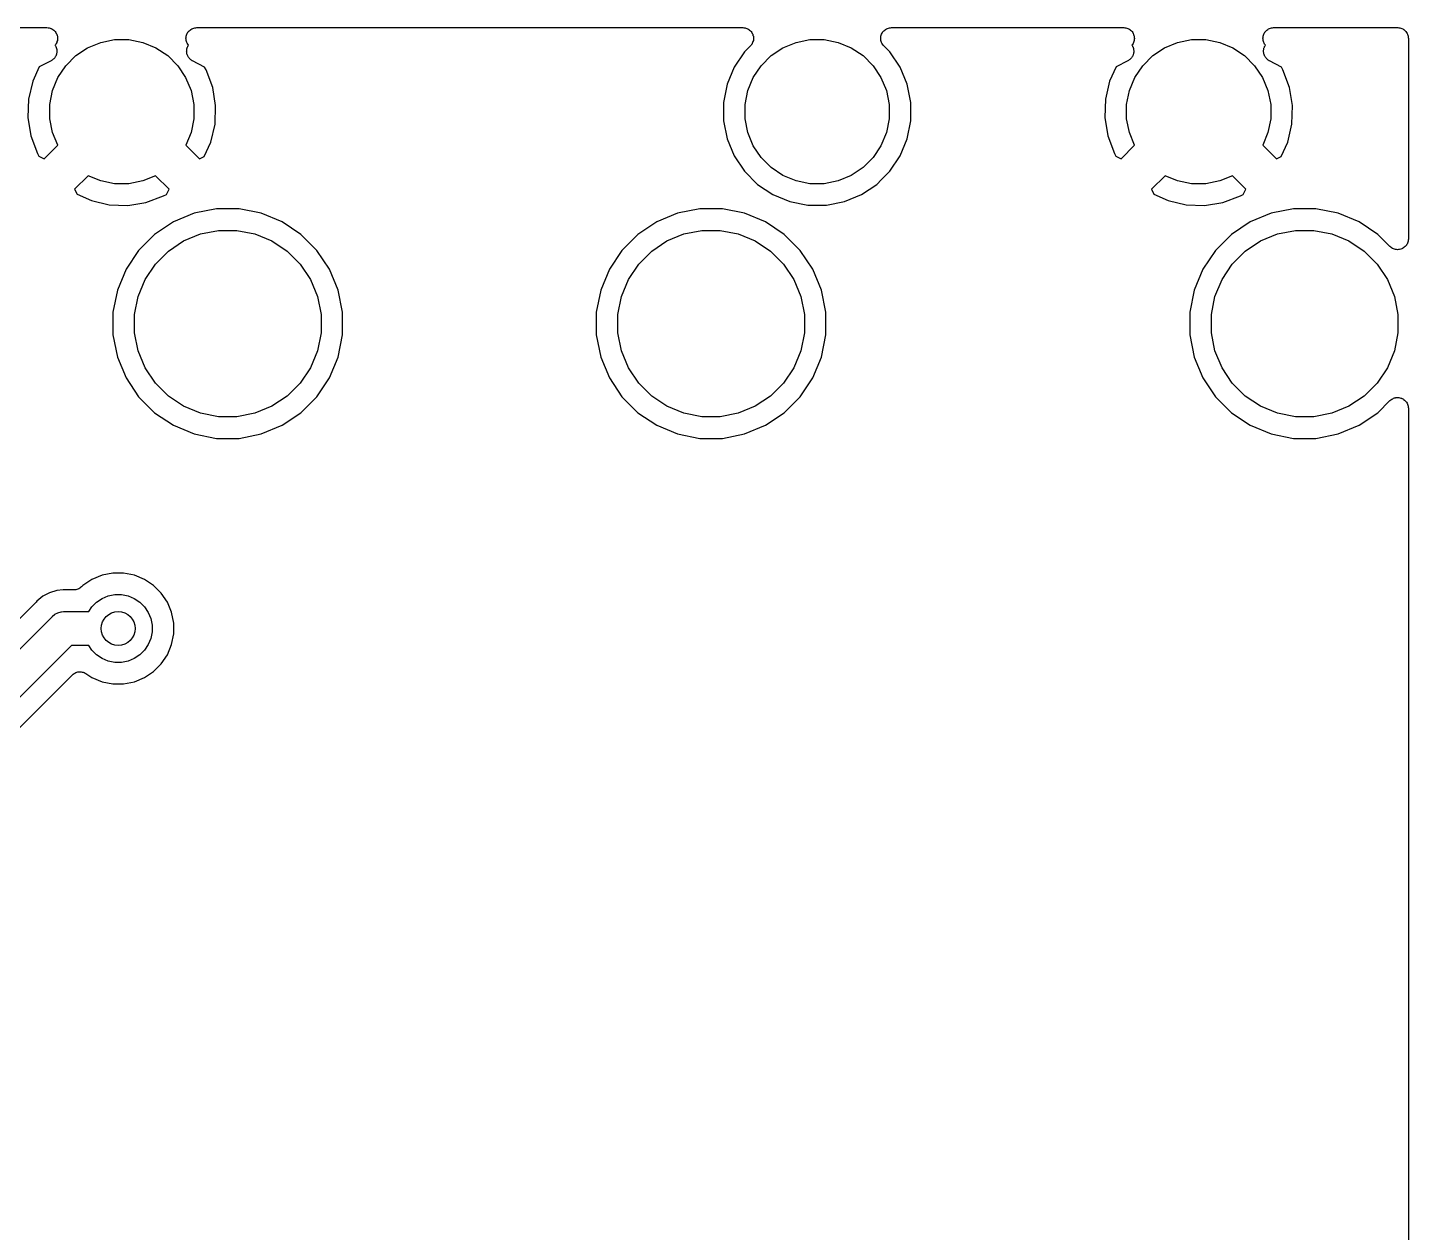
# Model space of a CAD drawing. Extents: x 76.5 to 144, y -85.9 to -59.9.
# Drawn here: x 127.7 to 143.98, y -78.31 to -64.1 of the extents above; entities that cross this region are included whole.
import ezdxf

# ---------------------------------------------------------------- set-up
doc = ezdxf.new("R2010")
doc.units = 0
doc.layers.add('BLACK', color=7, linetype='CONTINUOUS')

msp = doc.modelspace()

# ---------------------------------------------------------------- linework, layer by layer
at = {"layer": 'BLACK', "linetype": 'CONTINUOUS'}
for p, q in [((125.187, -64.103), (127.926, -64.103)), ((127.926, -64.103), (127.927, -64.103)), ((127.927, -64.103), (127.927, -64.103)), ((127.927, -64.103), (127.927, -64.103)), ((127.927, -64.103), (127.927, -64.103)), ((127.927, -64.103), (127.94, -64.1044)), ((127.94, -64.1044), (127.952, -64.1057)), ((127.952, -64.1057), (127.952, -64.1058)), ((127.952, -64.1058), (127.952, -64.1058)), ((127.952, -64.1058), (127.964, -64.1095)), ((127.964, -64.1095), (127.975, -64.1131)), ((127.975, -64.1131), (127.975, -64.1132)), ((127.975, -64.1132), (127.976, -64.1133)), ((127.976, -64.1133), (127.986, -64.1192)), ((127.986, -64.1192), (127.997, -64.125)), ((127.997, -64.125), (127.997, -64.1251)), ((127.997, -64.1251), (127.997, -64.1252)), ((127.997, -64.1252), (128.007, -64.1332)), ((128.007, -64.1332), (128.016, -64.1408)), ((128.016, -64.1408), (128.016, -64.141)), ((128.016, -64.141), (128.016, -64.1411)), ((128.016, -64.1411), (128.024, -64.1507)), ((128.024, -64.1507), (128.032, -64.1601)), ((129.589, -64.1586), (129.597, -64.1492)), ((129.597, -64.1492), (129.605, -64.1399)), ((129.605, -64.1396), (129.615, -64.1319)), ((129.605, -64.1397), (129.605, -64.1396)), ((129.605, -64.1399), (129.605, -64.1397)), ((129.615, -64.1319), (129.624, -64.1242)), ((129.624, -64.1241), (129.625, -64.124)), ((129.624, -64.1242), (129.624, -64.1241)), ((129.625, -64.124), (129.635, -64.1183)), ((129.635, -64.1183), (129.646, -64.1126)), ((129.646, -64.1124), (129.658, -64.109)), ((129.646, -64.1125), (129.646, -64.1124)), ((129.646, -64.1126), (129.646, -64.1125)), ((129.658, -64.109), (129.67, -64.1054)), ((129.67, -64.1053), (129.682, -64.1042)), ((129.67, -64.1054), (129.67, -64.1053)), ((129.67, -64.1054), (129.67, -64.1054)), ((129.682, -64.1042), (129.694, -64.103)), ((129.694, -64.103), (136.133, -64.103)), ((136.133, -64.103), (136.134, -64.103)), ((136.134, -64.103), (136.134, -64.103)), ((136.134, -64.103), (136.134, -64.103)), ((136.134, -64.103), (136.135, -64.103)), ((136.135, -64.103), (136.147, -64.1044)), ((136.147, -64.1044), (136.159, -64.1057)), ((136.159, -64.1057), (136.159, -64.1058)), ((136.159, -64.1058), (136.16, -64.1058)), ((136.16, -64.1058), (136.171, -64.1095)), ((136.171, -64.1095), (136.183, -64.1131)), ((136.183, -64.1131), (136.183, -64.1132)), ((136.183, -64.1132), (136.183, -64.1133)), ((136.183, -64.1133), (136.194, -64.1192)), ((136.194, -64.1192), (136.204, -64.125)), ((136.204, -64.125), (136.205, -64.1251)), ((136.205, -64.1251), (136.205, -64.1252)), ((136.205, -64.1252), (136.214, -64.133)), ((136.214, -64.133), (136.224, -64.1408)), ((136.224, -64.1408), (136.224, -64.141)), ((136.224, -64.141), (136.224, -64.1411)), ((136.224, -64.1411), (136.231, -64.1505)), ((136.231, -64.1505), (136.239, -64.1601)), ((137.782, -64.1586), (137.79, -64.1492)), ((137.79, -64.1492), (137.797, -64.1399)), ((137.797, -64.1399), (137.798, -64.1397)), ((137.798, -64.1396), (137.807, -64.1319)), ((137.798, -64.1397), (137.798, -64.1396)), ((137.807, -64.1319), (137.817, -64.1242)), ((137.817, -64.124), (137.828, -64.1183)), ((137.817, -64.1241), (137.817, -64.124)), ((137.817, -64.1242), (137.817, -64.1241)), ((137.828, -64.1183), (137.839, -64.1126)), ((137.839, -64.1124), (137.851, -64.109)), ((137.839, -64.1125), (137.839, -64.1124)), ((137.839, -64.1126), (137.839, -64.1125)), ((137.851, -64.109), (137.862, -64.1054)), ((137.862, -64.1054), (137.863, -64.1053)), ((137.862, -64.1054), (137.862, -64.1054)), ((137.863, -64.1053), (137.875, -64.1042)), ((137.875, -64.1042), (137.887, -64.103)), ((137.887, -64.103), (140.626, -64.103)), ((140.626, -64.103), (140.627, -64.103)), ((140.627, -64.103), (140.627, -64.103)), ((140.627, -64.103), (140.627, -64.103)), ((140.627, -64.103), (140.627, -64.103)), ((140.627, -64.103), (140.64, -64.1044)), ((140.64, -64.1044), (140.652, -64.1057)), ((140.652, -64.1057), (140.652, -64.1058)), ((140.652, -64.1058), (140.652, -64.1058)), ((140.652, -64.1058), (140.664, -64.1095)), ((140.664, -64.1095), (140.675, -64.1131)), ((140.675, -64.1131), (140.675, -64.1132)), ((140.675, -64.1132), (140.676, -64.1133)), ((140.676, -64.1133), (140.686, -64.1192)), ((140.686, -64.1192), (140.697, -64.125)), ((140.697, -64.125), (140.697, -64.1251)), ((140.697, -64.1251), (140.697, -64.1252)), ((140.697, -64.1252), (140.707, -64.1332)), ((140.707, -64.1332), (140.716, -64.1408)), ((140.716, -64.1408), (140.716, -64.141)), ((140.716, -64.141), (140.716, -64.1411)), ((140.716, -64.1411), (140.724, -64.1507)), ((140.724, -64.1507), (140.732, -64.1601)), ((142.289, -64.1586), (142.297, -64.1492)), ((142.297, -64.1492), (142.305, -64.1399)), ((142.305, -64.1396), (142.315, -64.1319)), ((142.305, -64.1397), (142.305, -64.1396)), ((142.305, -64.1399), (142.305, -64.1397)), ((142.315, -64.1319), (142.324, -64.1242)), ((142.324, -64.1241), (142.325, -64.124)), ((142.324, -64.1242), (142.324, -64.1241)), ((142.325, -64.124), (142.335, -64.1183)), ((142.335, -64.1183), (142.346, -64.1126)), ((142.346, -64.1124), (142.358, -64.109)), ((142.346, -64.1125), (142.346, -64.1124)), ((142.346, -64.1126), (142.346, -64.1125)), ((142.358, -64.109), (142.37, -64.1054)), ((142.37, -64.1053), (142.382, -64.1042)), ((142.37, -64.1054), (142.37, -64.1053)), ((142.37, -64.1054), (142.37, -64.1054)), ((142.382, -64.1042), (142.394, -64.103)), ((142.394, -64.103), (143.856, -64.103)), ((143.856, -64.103), (143.857, -64.103)), ((143.857, -64.103), (143.857, -64.103)), ((143.857, -64.103), (143.857, -64.103)), ((143.857, -64.103), (143.858, -64.103)), ((143.858, -64.103), (143.87, -64.1043)), ((143.87, -64.1043), (143.882, -64.1056)), ((143.882, -64.1056), (143.882, -64.1057)), ((143.882, -64.1057), (143.882, -64.1058)), ((143.882, -64.1058), (143.894, -64.1094)), ((143.894, -64.1094), (143.905, -64.1129)), ((143.905, -64.1129), (143.906, -64.1131)), ((143.906, -64.1131), (143.906, -64.1133)), ((143.906, -64.1133), (143.916, -64.119)), ((143.916, -64.119), (143.927, -64.1247)), ((143.927, -64.1247), (143.927, -64.125)), ((143.927, -64.125), (143.928, -64.1252)), ((143.928, -64.1252), (143.937, -64.1329)), ((143.937, -64.1329), (143.946, -64.1405)), ((143.946, -64.1405), (143.946, -64.1409)), ((143.946, -64.1409), (143.947, -64.1411)), ((143.947, -64.1411), (143.954, -64.1504)), ((143.954, -64.1504), (143.962, -64.1597)), ((128.031, -64.301), (128.023, -64.3104)), ((128.023, -64.3104), (128.023, -64.3105)), ((128.023, -64.3105), (128.024, -64.3123)), ((128.024, -64.3123), (128.028, -64.3183)), ((128.028, -64.3183), (128.031, -64.324)), ((128.037, -64.2901), (128.031, -64.3006)), ((128.031, -64.3006), (128.031, -64.3008)), ((128.031, -64.3008), (128.031, -64.301)), ((128.032, -64.1601), (128.032, -64.1603)), ((128.032, -64.1603), (128.032, -64.1605)), ((128.032, -64.1605), (128.037, -64.1712)), ((128.037, -64.1712), (128.043, -64.182)), ((128.043, -64.2792), (128.037, -64.2901)), ((128.043, -64.182), (128.043, -64.1822)), ((128.043, -64.1822), (128.043, -64.1824)), ((128.043, -64.1824), (128.047, -64.1941)), ((128.046, -64.2674), (128.043, -64.2788)), ((128.043, -64.2788), (128.043, -64.279)), ((128.043, -64.279), (128.043, -64.2792)), ((128.05, -64.2555), (128.046, -64.2674)), ((128.047, -64.1941), (128.05, -64.2058)), ((128.05, -64.2058), (128.05, -64.206)), ((128.05, -64.206), (128.05, -64.2062)), ((128.05, -64.2062), (128.051, -64.2183)), ((128.051, -64.2431), (128.05, -64.2551)), ((128.05, -64.2551), (128.05, -64.2553)), ((128.05, -64.2553), (128.05, -64.2555)), ((128.051, -64.2183), (128.053, -64.2304)), ((128.053, -64.2309), (128.051, -64.2431)), ((128.053, -64.2304), (128.053, -64.2307)), ((128.053, -64.2307), (128.053, -64.2309)), ((128.407, -64.3407), (128.562, -64.2767)), ((128.562, -64.2767), (128.726, -64.244)), ((128.726, -64.244), (128.894, -64.244)), ((128.894, -64.244), (129.058, -64.2767)), ((129.058, -64.2767), (129.213, -64.3407)), ((129.567, -64.2287), (129.569, -64.2166)), ((129.567, -64.2289), (129.567, -64.2287)), ((129.567, -64.2291), (129.567, -64.2289)), ((129.569, -64.2412), (129.567, -64.2291)), ((129.569, -64.2166), (129.57, -64.2045)), ((129.57, -64.2534), (129.569, -64.2412)), ((129.57, -64.204), (129.574, -64.1925)), ((129.57, -64.2043), (129.57, -64.204)), ((129.57, -64.2045), (129.57, -64.2043)), ((129.57, -64.2536), (129.57, -64.2534)), ((129.57, -64.2538), (129.57, -64.2536)), ((129.573, -64.2653), (129.57, -64.2538)), ((129.577, -64.2772), (129.573, -64.2653)), ((129.574, -64.1925), (129.577, -64.1808)), ((129.577, -64.1806), (129.578, -64.1804)), ((129.577, -64.1808), (129.577, -64.1806)), ((129.577, -64.2774), (129.577, -64.2772)), ((129.577, -64.2776), (129.577, -64.2774)), ((129.582, -64.2884), (129.577, -64.2776)), ((129.578, -64.1804), (129.583, -64.1697)), ((129.588, -64.2992), (129.582, -64.2884)), ((129.583, -64.1697), (129.589, -64.159)), ((129.588, -64.2993), (129.588, -64.2992)), ((129.588, -64.2995), (129.588, -64.2993)), ((129.596, -64.309), (129.588, -64.2995)), ((129.589, -64.1588), (129.589, -64.1586)), ((129.589, -64.159), (129.589, -64.1588)), ((129.59, -64.3224), (129.593, -64.3168)), ((129.593, -64.3168), (129.597, -64.3109)), ((129.597, -64.3104), (129.596, -64.309)), ((129.597, -64.3109), (129.597, -64.3104)), ((136.223, -64.3198), (136.152, -64.3902)), ((136.231, -64.3104), (136.223, -64.3198)), ((136.238, -64.301), (136.231, -64.3104)), ((136.239, -64.3006), (136.238, -64.3008)), ((136.238, -64.3008), (136.238, -64.301)), ((136.239, -64.1601), (136.239, -64.1603)), ((136.239, -64.1603), (136.239, -64.1605)), ((136.239, -64.1605), (136.245, -64.1712)), ((136.244, -64.2901), (136.239, -64.3006)), ((136.25, -64.2792), (136.244, -64.2901)), ((136.245, -64.1712), (136.251, -64.182)), ((136.254, -64.2673), (136.25, -64.2788)), ((136.25, -64.2788), (136.25, -64.279)), ((136.25, -64.279), (136.25, -64.2792)), ((136.251, -64.182), (136.251, -64.1822)), ((136.251, -64.1822), (136.251, -64.1824)), ((136.251, -64.1824), (136.254, -64.1941)), ((136.254, -64.1941), (136.258, -64.2058)), ((136.258, -64.2555), (136.254, -64.2673)), ((136.258, -64.2058), (136.258, -64.206)), ((136.258, -64.206), (136.258, -64.2062)), ((136.258, -64.2062), (136.259, -64.2183)), ((136.259, -64.243), (136.258, -64.2551)), ((136.258, -64.2551), (136.258, -64.2553)), ((136.258, -64.2553), (136.258, -64.2555)), ((136.259, -64.2183), (136.26, -64.2304)), ((136.26, -64.2309), (136.259, -64.243)), ((136.26, -64.2304), (136.26, -64.2307)), ((136.26, -64.2307), (136.26, -64.2309)), ((136.607, -64.3407), (136.762, -64.2767)), ((136.762, -64.2767), (136.926, -64.244)), ((136.926, -64.244), (137.094, -64.244)), ((137.094, -64.244), (137.258, -64.2767)), ((137.258, -64.2767), (137.413, -64.3407)), ((137.76, -64.2287), (137.761, -64.2166)), ((137.76, -64.2289), (137.76, -64.2287)), ((137.76, -64.2291), (137.76, -64.2289)), ((137.761, -64.2412), (137.76, -64.2291)), ((137.761, -64.2166), (137.762, -64.2045)), ((137.762, -64.2534), (137.761, -64.2412)), ((137.762, -64.2045), (137.763, -64.2043)), ((137.762, -64.2536), (137.762, -64.2534)), ((137.762, -64.2538), (137.762, -64.2536)), ((137.766, -64.2653), (137.762, -64.2538)), ((137.763, -64.204), (137.766, -64.1925)), ((137.763, -64.2043), (137.763, -64.204)), ((137.766, -64.1925), (137.77, -64.1808)), ((137.769, -64.2772), (137.766, -64.2653)), ((137.769, -64.2774), (137.769, -64.2772)), ((137.769, -64.2776), (137.769, -64.2774)), ((137.775, -64.2884), (137.769, -64.2776)), ((137.77, -64.1804), (137.776, -64.1697)), ((137.77, -64.1806), (137.77, -64.1804)), ((137.77, -64.1808), (137.77, -64.1806)), ((137.78, -64.2992), (137.775, -64.2884)), ((137.776, -64.1697), (137.782, -64.159)), ((137.781, -64.2993), (137.78, -64.2992)), ((137.781, -64.2995), (137.781, -64.2993)), ((137.788, -64.309), (137.781, -64.2995)), ((137.782, -64.1588), (137.782, -64.1586)), ((137.782, -64.159), (137.782, -64.1588)), ((137.796, -64.3185), (137.788, -64.309)), ((137.796, -64.3188), (137.796, -64.3185)), ((137.796, -64.3189), (137.796, -64.3188)), ((137.797, -64.3198), (137.796, -64.3189)), ((137.796, -64.3189), (137.796, -64.3189)), ((137.868, -64.3902), (137.797, -64.3198)), ((140.731, -64.301), (140.723, -64.3104)), ((140.723, -64.3104), (140.723, -64.3105)), ((140.723, -64.3105), (140.724, -64.3123)), ((140.724, -64.3123), (140.728, -64.3183)), ((140.728, -64.3183), (140.731, -64.324)), ((140.737, -64.2901), (140.731, -64.3006)), ((140.731, -64.3006), (140.731, -64.3008)), ((140.731, -64.3008), (140.731, -64.301)), ((140.732, -64.1601), (140.732, -64.1603)), ((140.732, -64.1603), (140.732, -64.1605)), ((140.732, -64.1605), (140.737, -64.1712)), ((140.737, -64.1712), (140.743, -64.182)), ((140.743, -64.2792), (140.737, -64.2901)), ((140.743, -64.182), (140.743, -64.1822)), ((140.743, -64.1822), (140.743, -64.1824)), ((140.743, -64.1824), (140.747, -64.1941)), ((140.746, -64.2674), (140.743, -64.2788)), ((140.743, -64.2788), (140.743, -64.279)), ((140.743, -64.279), (140.743, -64.2792)), ((140.75, -64.2555), (140.746, -64.2674)), ((140.747, -64.1941), (140.75, -64.2058)), ((140.75, -64.2058), (140.75, -64.206)), ((140.75, -64.206), (140.75, -64.2062)), ((140.75, -64.2062), (140.751, -64.2183)), ((140.751, -64.2431), (140.75, -64.2551)), ((140.75, -64.2551), (140.75, -64.2553)), ((140.75, -64.2553), (140.75, -64.2555)), ((140.751, -64.2183), (140.753, -64.2304)), ((140.753, -64.2309), (140.751, -64.2431)), ((140.753, -64.2304), (140.753, -64.2307)), ((140.753, -64.2307), (140.753, -64.2309)), ((141.107, -64.3407), (141.262, -64.2767)), ((141.262, -64.2767), (141.426, -64.244)), ((141.426, -64.244), (141.594, -64.244)), ((141.594, -64.244), (141.758, -64.2767)), ((141.758, -64.2767), (141.913, -64.3407)), ((142.267, -64.2287), (142.269, -64.2166)), ((142.267, -64.2289), (142.267, -64.2287)), ((142.267, -64.2291), (142.267, -64.2289)), ((142.269, -64.2412), (142.267, -64.2291)), ((142.269, -64.2166), (142.27, -64.2045)), ((142.27, -64.2534), (142.269, -64.2412)), ((142.27, -64.204), (142.274, -64.1925)), ((142.27, -64.2043), (142.27, -64.204)), ((142.27, -64.2045), (142.27, -64.2043)), ((142.27, -64.2536), (142.27, -64.2534)), ((142.27, -64.2538), (142.27, -64.2536)), ((142.273, -64.2653), (142.27, -64.2538)), ((142.277, -64.2772), (142.273, -64.2653)), ((142.274, -64.1925), (142.277, -64.1808)), ((142.277, -64.1806), (142.278, -64.1804)), ((142.277, -64.1808), (142.277, -64.1806)), ((142.277, -64.2774), (142.277, -64.2772)), ((142.277, -64.2776), (142.277, -64.2774)), ((142.282, -64.2884), (142.277, -64.2776)), ((142.278, -64.1804), (142.283, -64.1697)), ((142.288, -64.2992), (142.282, -64.2884)), ((142.283, -64.1697), (142.289, -64.159)), ((142.288, -64.2993), (142.288, -64.2992)), ((142.288, -64.2995), (142.288, -64.2993)), ((142.296, -64.309), (142.288, -64.2995)), ((142.289, -64.1588), (142.289, -64.1586)), ((142.289, -64.159), (142.289, -64.1588)), ((142.29, -64.3224), (142.293, -64.3168)), ((142.293, -64.3168), (142.297, -64.3109)), ((142.297, -64.3104), (142.296, -64.309)), ((142.297, -64.3109), (142.297, -64.3104)), ((143.962, -64.1597), (143.962, -64.1601)), ((143.962, -64.1601), (143.962, -64.1605)), ((143.962, -64.1605), (143.968, -64.1711)), ((143.968, -64.1711), (143.973, -64.1816)), ((143.973, -64.1816), (143.974, -64.182)), ((143.974, -64.182), (143.974, -64.1824)), ((143.974, -64.1824), (143.977, -64.1939)), ((143.977, -64.1939), (143.981, -64.2053)), ((143.981, -64.2053), (143.981, -64.2058)), ((143.981, -64.2058), (143.981, -64.2062)), ((143.981, -64.2062), (143.982, -64.2181)), ((143.982, -64.2181), (143.983, -64.23)), ((143.983, -64.23), (143.983, -66.5955)), ((127.997, -64.4808), (127.992, -64.4839)), ((128.002, -64.4762), (127.997, -64.4808)), ((128.007, -64.4719), (128.002, -64.4762)), ((128.011, -64.4675), (128.007, -64.4719)), ((128.015, -64.4636), (128.011, -64.4675)), ((128.019, -64.4581), (128.015, -64.4636)), ((128.023, -64.4529), (128.019, -64.4581)), ((128.026, -64.4479), (128.023, -64.4529)), ((128.029, -64.4432), (128.026, -64.4479)), ((128.032, -64.437), (128.029, -64.4432)), ((128.031, -64.324), (128.033, -64.3293)), ((128.035, -64.4311), (128.032, -64.437)), ((128.033, -64.3293), (128.036, -64.3343)), ((128.037, -64.4257), (128.035, -64.4311)), ((128.036, -64.3343), (128.038, -64.3408)), ((128.039, -64.4205), (128.037, -64.4257)), ((128.038, -64.3408), (128.04, -64.3471)), ((128.04, -64.4139), (128.039, -64.4205)), ((128.04, -64.3471), (128.041, -64.3527)), ((128.042, -64.4075), (128.04, -64.4139)), ((128.041, -64.3527), (128.043, -64.3581)), ((128.043, -64.4018), (128.042, -64.4075)), ((128.043, -64.3581), (128.043, -64.3648)), ((128.043, -64.3648), (128.044, -64.3715)), ((128.044, -64.3962), (128.043, -64.4018)), ((128.044, -64.3715), (128.044, -64.3772)), ((128.044, -64.3772), (128.045, -64.3828)), ((128.045, -64.3828), (128.044, -64.3895)), ((128.044, -64.3895), (128.044, -64.3962)), ((128.15, -64.5522), (128.268, -64.4338)), ((128.268, -64.4338), (128.407, -64.3407)), ((129.213, -64.3407), (129.352, -64.4338)), ((129.352, -64.4338), (129.47, -64.5522)), ((129.575, -64.3811), (129.576, -64.3754)), ((129.576, -64.3878), (129.575, -64.3811)), ((129.576, -64.3697), (129.577, -64.3631)), ((129.576, -64.3754), (129.576, -64.3697)), ((129.576, -64.3945), (129.576, -64.3878)), ((129.577, -64.4001), (129.576, -64.3945)), ((129.577, -64.3631), (129.578, -64.3564)), ((129.577, -64.4057), (129.577, -64.4001)), ((129.579, -64.4122), (129.577, -64.4057)), ((129.578, -64.3564), (129.579, -64.3509)), ((129.579, -64.3509), (129.58, -64.3454)), ((129.581, -64.4188), (129.579, -64.4122)), ((129.58, -64.3454), (129.583, -64.3391)), ((129.583, -64.424), (129.581, -64.4188)), ((129.583, -64.3391), (129.585, -64.3327)), ((129.585, -64.4295), (129.583, -64.424)), ((129.585, -64.3327), (129.588, -64.3277)), ((129.588, -64.4354), (129.585, -64.4295)), ((129.588, -64.3277), (129.59, -64.3224)), ((129.59, -64.4416), (129.588, -64.4354)), ((129.593, -64.4464), (129.59, -64.4416)), ((129.596, -64.4514), (129.593, -64.4464)), ((129.6, -64.4566), (129.596, -64.4514)), ((129.604, -64.4622), (129.6, -64.4566)), ((129.608, -64.4662), (129.604, -64.4622)), ((129.612, -64.4707), (129.608, -64.4662)), ((129.617, -64.475), (129.612, -64.4707)), ((129.622, -64.4797), (129.617, -64.475)), ((129.626, -64.4829), (129.622, -64.4797)), ((136.152, -64.3902), (136.032, -64.5711)), ((136.35, -64.5522), (136.468, -64.4338)), ((136.468, -64.4338), (136.607, -64.3407)), ((137.413, -64.3407), (137.552, -64.4338)), ((137.552, -64.4338), (137.67, -64.5522)), ((137.988, -64.5711), (137.868, -64.3902)), ((140.697, -64.4808), (140.692, -64.4839)), ((140.702, -64.4762), (140.697, -64.4808)), ((140.707, -64.4719), (140.702, -64.4762)), ((140.711, -64.4675), (140.707, -64.4719)), ((140.715, -64.4636), (140.711, -64.4675)), ((140.719, -64.4581), (140.715, -64.4636)), ((140.723, -64.4529), (140.719, -64.4581)), ((140.726, -64.4479), (140.723, -64.4529)), ((140.729, -64.4432), (140.726, -64.4479)), ((140.732, -64.437), (140.729, -64.4432)), ((140.731, -64.324), (140.733, -64.3293)), ((140.735, -64.4311), (140.732, -64.437)), ((140.733, -64.3293), (140.736, -64.3343)), ((140.737, -64.4257), (140.735, -64.4311)), ((140.736, -64.3343), (140.738, -64.3408)), ((140.739, -64.4205), (140.737, -64.4257)), ((140.738, -64.3408), (140.74, -64.3471)), ((140.74, -64.4139), (140.739, -64.4205)), ((140.74, -64.3471), (140.741, -64.3527)), ((140.742, -64.4075), (140.74, -64.4139)), ((140.741, -64.3527), (140.743, -64.3581)), ((140.743, -64.4018), (140.742, -64.4075)), ((140.743, -64.3581), (140.743, -64.3648)), ((140.743, -64.3648), (140.744, -64.3715)), ((140.744, -64.3962), (140.743, -64.4018)), ((140.744, -64.3715), (140.744, -64.3772)), ((140.744, -64.3772), (140.745, -64.3828)), ((140.745, -64.3828), (140.744, -64.3895)), ((140.744, -64.3895), (140.744, -64.3962)), ((140.85, -64.5522), (140.968, -64.4338)), ((140.968, -64.4338), (141.107, -64.3407)), ((141.913, -64.3407), (142.052, -64.4338)), ((142.052, -64.4338), (142.17, -64.5522)), ((142.275, -64.3811), (142.276, -64.3754)), ((142.276, -64.3878), (142.275, -64.3811)), ((142.276, -64.3697), (142.277, -64.3631)), ((142.276, -64.3754), (142.276, -64.3697)), ((142.276, -64.3945), (142.276, -64.3878)), ((142.277, -64.4001), (142.276, -64.3945)), ((142.277, -64.3631), (142.278, -64.3564)), ((142.277, -64.4057), (142.277, -64.4001)), ((142.279, -64.4122), (142.277, -64.4057)), ((142.278, -64.3564), (142.279, -64.3509)), ((142.279, -64.3509), (142.28, -64.3454)), ((142.281, -64.4188), (142.279, -64.4122)), ((142.28, -64.3454), (142.283, -64.3391)), ((142.283, -64.424), (142.281, -64.4188)), ((142.283, -64.3391), (142.285, -64.3327)), ((142.285, -64.4295), (142.283, -64.424)), ((142.285, -64.3327), (142.288, -64.3277)), ((142.288, -64.4354), (142.285, -64.4295)), ((142.288, -64.3277), (142.29, -64.3224)), ((142.29, -64.4416), (142.288, -64.4354)), ((142.293, -64.4464), (142.29, -64.4416)), ((142.296, -64.4514), (142.293, -64.4464)), ((142.3, -64.4566), (142.296, -64.4514)), ((142.304, -64.4622), (142.3, -64.4566)), ((142.308, -64.4662), (142.304, -64.4622)), ((142.312, -64.4707), (142.308, -64.4662)), ((142.317, -64.475), (142.312, -64.4707)), ((142.322, -64.4797), (142.317, -64.475)), ((142.326, -64.4829), (142.322, -64.4797)), ((127.837, -64.5662), (127.76, -64.7355)), ((127.976, -64.4943), (127.837, -64.5662)), ((127.982, -64.4907), (127.976, -64.4943)), ((127.988, -64.4875), (127.982, -64.4907)), ((127.992, -64.4839), (127.988, -64.4875)), ((128.057, -64.6914), (128.15, -64.5522)), ((129.47, -64.5522), (129.563, -64.6914)), ((129.631, -64.4865), (129.626, -64.4829)), ((129.637, -64.4898), (129.631, -64.4865)), ((129.642, -64.4935), (129.637, -64.4898)), ((129.644, -64.4943), (129.642, -64.4935)), ((129.787, -64.5682), (129.644, -64.4943)), ((129.804, -64.6014), (129.787, -64.5682)), ((129.882, -64.8089), (129.804, -64.6014)), ((136.032, -64.5711), (135.948, -64.772)), ((136.257, -64.6914), (136.35, -64.5522)), ((137.67, -64.5522), (137.763, -64.6914)), ((138.072, -64.772), (137.988, -64.5711)), ((140.537, -64.5662), (140.46, -64.7355)), ((140.676, -64.4943), (140.537, -64.5662)), ((140.682, -64.4907), (140.676, -64.4943)), ((140.688, -64.4875), (140.682, -64.4907)), ((140.692, -64.4839), (140.688, -64.4875)), ((140.757, -64.6914), (140.85, -64.5522)), ((142.17, -64.5522), (142.263, -64.6914)), ((142.331, -64.4865), (142.326, -64.4829)), ((142.337, -64.4898), (142.331, -64.4865)), ((142.342, -64.4935), (142.337, -64.4898)), ((142.344, -64.4943), (142.342, -64.4935)), ((142.487, -64.5682), (142.344, -64.4943)), ((142.504, -64.6014), (142.487, -64.5682)), ((142.582, -64.8089), (142.504, -64.6014)), ((127.76, -64.7355), (127.71, -64.9471)), ((127.993, -64.8461), (128.057, -64.6914)), ((129.563, -64.6914), (129.627, -64.8461)), ((135.948, -64.772), (135.906, -64.9853)), ((136.193, -64.8461), (136.257, -64.6914)), ((137.763, -64.6914), (137.827, -64.8461)), ((138.114, -64.9853), (138.072, -64.772)), ((140.46, -64.7355), (140.41, -64.9471)), ((140.693, -64.8461), (140.757, -64.6914)), ((142.263, -64.6914), (142.327, -64.8461)), ((127.71, -64.9471), (127.703, -65.1645)), ((127.96, -65.0103), (127.993, -64.8461)), ((129.627, -64.8461), (129.66, -65.0103)), ((129.917, -65.0235), (129.882, -64.8089)), ((136.16, -65.0103), (136.193, -64.8461)), ((137.827, -64.8461), (137.86, -65.0103)), ((140.41, -64.9471), (140.403, -65.1645)), ((140.66, -65.0103), (140.693, -64.8461)), ((142.327, -64.8461), (142.36, -65.0103)), ((142.617, -65.0235), (142.582, -64.8089)), ((127.96, -65.1777), (127.96, -65.0103)), ((129.66, -65.0103), (129.66, -65.1777)), ((129.91, -65.2409), (129.917, -65.0235)), ((135.906, -64.9853), (135.906, -65.2027)), ((136.16, -65.1777), (136.16, -65.0103)), ((137.86, -65.0103), (137.86, -65.1777)), ((138.114, -65.2027), (138.114, -64.9853)), ((140.66, -65.1777), (140.66, -65.0103)), ((142.36, -65.0103), (142.36, -65.1777)), ((142.61, -65.2409), (142.617, -65.0235)), ((127.703, -65.1645), (127.738, -65.3791)), ((127.993, -65.3419), (127.96, -65.1777)), ((129.66, -65.1777), (129.627, -65.3419)), ((129.86, -65.4525), (129.91, -65.2409)), ((135.906, -65.2027), (135.948, -65.416)), ((136.193, -65.3419), (136.16, -65.1777)), ((137.86, -65.1777), (137.827, -65.3419)), ((138.072, -65.416), (138.114, -65.2027)), ((140.403, -65.1645), (140.438, -65.3791)), ((140.693, -65.3419), (140.66, -65.1777)), ((142.36, -65.1777), (142.327, -65.3419)), ((142.56, -65.4525), (142.61, -65.2409)), ((127.738, -65.3791), (127.816, -65.5866)), ((128.054, -65.4906), (127.993, -65.3419)), ((129.627, -65.3419), (129.566, -65.4906)), ((129.783, -65.6218), (129.86, -65.4525)), ((135.948, -65.416), (136.032, -65.6169)), ((136.257, -65.4966), (136.193, -65.3419)), ((137.827, -65.3419), (137.763, -65.4966)), ((137.988, -65.6169), (138.072, -65.416)), ((140.438, -65.3791), (140.516, -65.5866)), ((140.754, -65.4906), (140.693, -65.3419)), ((142.327, -65.3419), (142.266, -65.4906)), ((142.483, -65.6218), (142.56, -65.4525)), ((127.816, -65.5866), (127.833, -65.6198)), ((127.833, -65.6198), (127.894, -65.651)), ((127.894, -65.651), (128.054, -65.4906)), ((129.566, -65.4906), (129.726, -65.651)), ((129.726, -65.651), (129.783, -65.6218)), ((136.032, -65.6169), (136.152, -65.7978)), ((136.35, -65.6358), (136.257, -65.4966)), ((137.763, -65.4966), (137.67, -65.6358)), ((137.868, -65.7978), (137.988, -65.6169)), ((140.516, -65.5866), (140.533, -65.6198)), ((140.533, -65.6198), (140.594, -65.651)), ((140.594, -65.651), (140.754, -65.4906)), ((142.266, -65.4906), (142.426, -65.651)), ((142.426, -65.651), (142.483, -65.6218)), ((136.468, -65.7542), (136.35, -65.6358)), ((136.607, -65.8473), (136.468, -65.7542)), ((137.552, -65.7542), (137.413, -65.8473)), ((137.67, -65.6358), (137.552, -65.7542)), ((128.413, -65.8498), (128.253, -66.0102)), ((128.562, -65.9113), (128.413, -65.8498)), ((128.726, -65.944), (128.562, -65.9113)), ((128.894, -65.944), (128.726, -65.944)), ((129.058, -65.9113), (128.894, -65.944)), ((129.207, -65.8498), (129.058, -65.9113)), ((129.367, -66.0102), (129.207, -65.8498)), ((136.152, -65.7978), (136.306, -65.9515)), ((136.762, -65.9113), (136.607, -65.8473)), ((136.926, -65.944), (136.762, -65.9113)), ((137.094, -65.944), (136.926, -65.944)), ((137.258, -65.9113), (137.094, -65.944)), ((137.413, -65.8473), (137.258, -65.9113)), ((137.714, -65.9515), (137.769, -65.8963)), ((137.769, -65.8963), (137.868, -65.7978)), ((137.769, -65.8963), (137.769, -65.8963)), ((141.113, -65.8498), (140.953, -66.0102)), ((141.262, -65.9113), (141.113, -65.8498)), ((141.426, -65.944), (141.262, -65.9113)), ((141.594, -65.944), (141.426, -65.944)), ((141.758, -65.9113), (141.594, -65.944)), ((141.907, -65.8498), (141.758, -65.9113)), ((142.067, -66.0102), (141.907, -65.8498)), ((128.253, -66.0102), (128.282, -66.0667)), ((128.282, -66.0667), (128.451, -66.1438)), ((129.095, -66.1661), (129.303, -66.0884)), ((129.303, -66.0884), (129.336, -66.0707)), ((129.336, -66.0707), (129.367, -66.0102)), ((136.306, -65.9515), (136.487, -66.0724)), ((136.487, -66.0724), (136.688, -66.1556)), ((137.332, -66.1556), (137.533, -66.0724)), ((137.533, -66.0724), (137.714, -65.9515)), ((140.953, -66.0102), (140.982, -66.0667)), ((140.982, -66.0667), (141.151, -66.1438)), ((141.795, -66.1661), (142.003, -66.0884)), ((142.003, -66.0884), (142.036, -66.0707)), ((142.036, -66.0707), (142.067, -66.0102)), ((128.451, -66.1438), (128.663, -66.1936)), ((128.663, -66.1936), (128.88, -66.2011)), ((128.88, -66.2011), (129.095, -66.1661)), ((129.927, -66.24), (129.665, -66.292)), ((130.193, -66.24), (129.927, -66.24)), ((130.455, -66.292), (130.193, -66.24)), ((135.627, -66.24), (135.365, -66.292)), ((135.893, -66.24), (135.627, -66.24)), ((136.155, -66.292), (135.893, -66.24)), ((136.688, -66.1556), (136.901, -66.198)), ((136.901, -66.198), (137.119, -66.198)), ((137.119, -66.198), (137.332, -66.1556)), ((141.151, -66.1438), (141.363, -66.1936)), ((141.363, -66.1936), (141.58, -66.2011)), ((141.58, -66.2011), (141.795, -66.1661)), ((142.627, -66.24), (142.365, -66.292)), ((142.893, -66.24), (142.627, -66.24)), ((143.155, -66.292), (142.893, -66.24)), ((129.419, -66.3941), (129.197, -66.5423)), ((129.665, -66.292), (129.419, -66.3941)), ((130.701, -66.3941), (130.455, -66.292)), ((130.923, -66.5423), (130.701, -66.3941)), ((135.119, -66.3941), (134.897, -66.5423)), ((135.365, -66.292), (135.119, -66.3941)), ((136.401, -66.3941), (136.155, -66.292)), ((136.623, -66.5423), (136.401, -66.3941)), ((142.119, -66.3941), (141.897, -66.5423)), ((142.365, -66.292), (142.119, -66.3941)), ((143.401, -66.3941), (143.155, -66.292)), ((143.623, -66.5423), (143.401, -66.3941)), ((129.197, -66.5423), (129.008, -66.7309)), ((129.539, -66.6192), (129.739, -66.5363)), ((129.739, -66.5363), (129.952, -66.494)), ((129.952, -66.494), (130.168, -66.494)), ((130.168, -66.494), (130.381, -66.5363)), ((130.381, -66.5363), (130.581, -66.6192)), ((131.112, -66.7309), (130.923, -66.5423)), ((134.897, -66.5423), (134.708, -66.7309)), ((135.239, -66.6192), (135.439, -66.5363)), ((135.439, -66.5363), (135.652, -66.494)), ((135.652, -66.494), (135.868, -66.494)), ((135.868, -66.494), (136.081, -66.5363)), ((136.081, -66.5363), (136.281, -66.6192)), ((136.812, -66.7309), (136.623, -66.5423)), ((141.897, -66.5423), (141.708, -66.7309)), ((142.239, -66.6192), (142.439, -66.5363)), ((142.439, -66.5363), (142.652, -66.494)), ((142.652, -66.494), (142.868, -66.494)), ((142.868, -66.494), (143.081, -66.5363)), ((143.081, -66.5363), (143.281, -66.6192)), ((143.766, -66.6854), (143.623, -66.5423)), ((143.983, -66.5973), (143.982, -66.6095)), ((143.983, -66.5955), (143.983, -66.5969)), ((143.983, -66.5969), (143.983, -66.5969)), ((143.983, -66.5969), (143.983, -66.5969)), ((143.983, -66.5969), (143.983, -66.5973)), ((129.008, -66.7309), (128.86, -66.9526)), ((129.206, -66.8928), (129.359, -66.7396)), ((129.359, -66.7396), (129.539, -66.6192)), ((130.581, -66.6192), (130.761, -66.7396)), ((130.761, -66.7396), (130.914, -66.8928)), ((131.26, -66.9526), (131.112, -66.7309)), ((134.708, -66.7309), (134.56, -66.9526)), ((134.906, -66.8928), (135.059, -66.7396)), ((135.059, -66.7396), (135.239, -66.6192)), ((136.281, -66.6192), (136.461, -66.7396)), ((136.461, -66.7396), (136.614, -66.8928)), ((136.96, -66.9526), (136.812, -66.7309)), ((141.708, -66.7309), (141.56, -66.9526)), ((141.906, -66.8928), (142.059, -66.7396)), ((142.059, -66.7396), (142.239, -66.6192)), ((143.281, -66.6192), (143.461, -66.7396)), ((143.461, -66.7396), (143.614, -66.8928)), ((143.776, -66.6931), (143.766, -66.6854)), ((143.785, -66.7008), (143.776, -66.6931)), ((143.785, -66.7009), (143.785, -66.7008)), ((143.785, -66.7011), (143.785, -66.7009)), ((143.796, -66.7068), (143.785, -66.7011)), ((143.807, -66.7126), (143.796, -66.7068)), ((143.807, -66.7127), (143.807, -66.7126)), ((143.807, -66.7128), (143.807, -66.7127)), ((143.819, -66.7163), (143.807, -66.7128)), ((143.83, -66.72), (143.819, -66.7163)), ((143.831, -66.72), (143.83, -66.72)), ((143.843, -66.7213), (143.831, -66.72)), ((143.831, -66.72), (143.831, -66.72)), ((143.855, -66.7225), (143.843, -66.7213)), ((143.856, -66.7225), (143.855, -66.7225)), ((143.855, -66.7225), (143.855, -66.7225)), ((143.868, -66.7214), (143.856, -66.7225)), ((143.88, -66.7203), (143.868, -66.7214)), ((143.892, -66.7167), (143.88, -66.7202)), ((143.88, -66.7202), (143.88, -66.7202)), ((143.88, -66.7202), (143.88, -66.7203)), ((143.904, -66.7133), (143.892, -66.7167)), ((143.915, -66.7075), (143.904, -66.7131)), ((143.904, -66.7131), (143.904, -66.7132)), ((143.904, -66.7132), (143.904, -66.7133)), ((143.926, -66.7018), (143.915, -66.7075)), ((143.935, -66.6939), (143.926, -66.7016)), ((143.926, -66.7016), (143.926, -66.7017)), ((143.926, -66.7017), (143.926, -66.7018)), ((143.945, -66.6863), (143.935, -66.6939)), ((143.953, -66.6766), (143.945, -66.686)), ((143.945, -66.686), (143.945, -66.6861)), ((143.945, -66.6861), (143.945, -66.6863)), ((143.961, -66.6673), (143.953, -66.6766)), ((143.967, -66.6563), (143.961, -66.6669)), ((143.961, -66.6669), (143.961, -66.6671)), ((143.961, -66.6671), (143.961, -66.6673)), ((143.973, -66.6456), (143.967, -66.6563)), ((143.977, -66.6336), (143.973, -66.6452)), ((143.973, -66.6452), (143.973, -66.6454)), ((143.973, -66.6454), (143.973, -66.6456)), ((143.98, -66.622), (143.977, -66.6336)), ((143.982, -66.6095), (143.98, -66.6215)), ((143.98, -66.6215), (143.98, -66.6217)), ((143.98, -66.6217), (143.98, -66.622)), ((129.085, -67.073), (129.206, -66.8928)), ((130.914, -66.8928), (131.035, -67.073)), ((134.785, -67.073), (134.906, -66.8928)), ((136.614, -66.8928), (136.735, -67.073)), ((141.785, -67.073), (141.906, -66.8928)), ((143.614, -66.8928), (143.735, -67.073)), ((128.86, -66.9526), (128.758, -67.1991)), ((129.002, -67.2731), (129.085, -67.073)), ((131.035, -67.073), (131.118, -67.2731)), ((131.362, -67.1991), (131.26, -66.9526)), ((134.56, -66.9526), (134.458, -67.1991)), ((134.702, -67.2731), (134.785, -67.073)), ((136.735, -67.073), (136.818, -67.2731)), ((137.062, -67.1991), (136.96, -66.9526)), ((141.56, -66.9526), (141.458, -67.1991)), ((141.702, -67.2731), (141.785, -67.073)), ((143.735, -67.073), (143.818, -67.2731)), ((128.758, -67.1991), (128.706, -67.4606)), ((131.414, -67.4606), (131.362, -67.1991)), ((134.458, -67.1991), (134.406, -67.4606)), ((137.114, -67.4606), (137.062, -67.1991)), ((141.458, -67.1991), (141.406, -67.4606)), ((128.96, -67.4857), (129.002, -67.2731)), ((131.118, -67.2731), (131.16, -67.4857)), ((134.66, -67.4857), (134.702, -67.2731)), ((136.818, -67.2731), (136.86, -67.4857)), ((141.66, -67.4857), (141.702, -67.2731)), ((143.818, -67.2731), (143.86, -67.4857)), ((128.706, -67.4606), (128.706, -67.7274)), ((128.96, -67.7023), (128.96, -67.4857)), ((131.16, -67.4857), (131.16, -67.7023)), ((131.414, -67.7274), (131.414, -67.4606)), ((134.406, -67.4606), (134.406, -67.7274)), ((134.66, -67.7023), (134.66, -67.4857)), ((136.86, -67.4857), (136.86, -67.7023)), ((137.114, -67.7274), (137.114, -67.4606)), ((141.406, -67.4606), (141.406, -67.7274)), ((141.66, -67.7023), (141.66, -67.4857)), ((143.86, -67.4857), (143.86, -67.7023)), ((128.706, -67.7274), (128.758, -67.9889)), ((129.002, -67.9149), (128.96, -67.7023)), ((131.16, -67.7023), (131.118, -67.9149)), ((131.362, -67.9889), (131.414, -67.7274)), ((134.406, -67.7274), (134.458, -67.9889)), ((134.702, -67.9149), (134.66, -67.7023)), ((136.86, -67.7023), (136.818, -67.9149)), ((137.062, -67.9889), (137.114, -67.7274)), ((141.406, -67.7274), (141.458, -67.9889)), ((141.702, -67.9149), (141.66, -67.7023)), ((143.86, -67.7023), (143.818, -67.9149)), ((128.758, -67.9889), (128.86, -68.2354)), ((129.085, -68.115), (129.002, -67.9149)), ((131.118, -67.9149), (131.035, -68.115)), ((131.26, -68.2354), (131.362, -67.9889)), ((134.458, -67.9889), (134.56, -68.2354)), ((134.785, -68.115), (134.702, -67.9149)), ((136.818, -67.9149), (136.735, -68.115)), ((136.96, -68.2354), (137.062, -67.9889)), ((141.458, -67.9889), (141.56, -68.2354)), ((141.785, -68.115), (141.702, -67.9149)), ((143.818, -67.9149), (143.735, -68.115)), ((129.206, -68.2952), (129.085, -68.115)), ((131.035, -68.115), (130.914, -68.2952)), ((134.906, -68.2952), (134.785, -68.115)), ((136.735, -68.115), (136.614, -68.2952)), ((141.906, -68.2952), (141.785, -68.115)), ((143.735, -68.115), (143.614, -68.2952)), ((128.86, -68.2354), (129.008, -68.4571)), ((129.359, -68.4484), (129.206, -68.2952)), ((130.914, -68.2952), (130.761, -68.4484)), ((131.112, -68.4571), (131.26, -68.2354)), ((134.56, -68.2354), (134.708, -68.4571)), ((135.059, -68.4484), (134.906, -68.2952)), ((136.614, -68.2952), (136.461, -68.4484)), ((136.812, -68.4571), (136.96, -68.2354)), ((141.56, -68.2354), (141.708, -68.4571)), ((142.059, -68.4484), (141.906, -68.2952)), ((143.614, -68.2952), (143.461, -68.4484)), ((129.008, -68.4571), (129.197, -68.6457)), ((129.539, -68.5688), (129.359, -68.4484)), ((130.761, -68.4484), (130.581, -68.5688)), ((130.923, -68.6457), (131.112, -68.4571)), ((134.708, -68.4571), (134.897, -68.6457)), ((135.239, -68.5688), (135.059, -68.4484)), ((136.461, -68.4484), (136.281, -68.5688)), ((136.623, -68.6457), (136.812, -68.4571)), ((141.708, -68.4571), (141.897, -68.6457)), ((142.239, -68.5688), (142.059, -68.4484)), ((143.461, -68.4484), (143.281, -68.5688)), ((143.623, -68.6457), (143.766, -68.5026)), ((143.766, -68.5026), (143.767, -68.5017)), ((143.767, -68.5014), (143.777, -68.4938)), ((143.767, -68.5017), (143.767, -68.5014)), ((143.767, -68.5017), (143.767, -68.5017)), ((143.767, -68.5017), (143.767, -68.5017)), ((143.777, -68.4938), (143.786, -68.4862)), ((143.786, -68.4862), (143.787, -68.4861)), ((143.787, -68.4859), (143.798, -68.4803)), ((143.787, -68.4861), (143.787, -68.4859)), ((143.798, -68.4803), (143.808, -68.4747)), ((143.808, -68.4747), (143.809, -68.4746)), ((143.809, -68.4745), (143.821, -68.4711)), ((143.809, -68.4746), (143.809, -68.4745)), ((143.821, -68.4711), (143.832, -68.4677)), ((143.832, -68.4677), (143.833, -68.4676)), ((143.832, -68.4677), (143.832, -68.4677)), ((143.833, -68.4676), (143.845, -68.4666)), ((143.845, -68.4666), (143.857, -68.4655)), ((143.857, -68.4655), (143.857, -68.4655)), ((143.857, -68.4655), (143.857, -68.4655)), ((143.857, -68.4655), (143.869, -68.4668)), ((143.869, -68.4668), (143.882, -68.468)), ((143.882, -68.468), (143.882, -68.4681)), ((143.882, -68.4681), (143.882, -68.4681)), ((143.882, -68.4681), (143.894, -68.4718)), ((143.894, -68.4718), (143.905, -68.4754)), ((143.905, -68.4754), (143.905, -68.4755)), ((143.905, -68.4755), (143.906, -68.4755)), ((143.906, -68.4755), (143.916, -68.4813)), ((143.916, -68.4813), (143.927, -68.4872)), ((143.927, -68.4872), (143.927, -68.4873)), ((143.927, -68.4873), (143.927, -68.4874)), ((143.927, -68.4874), (143.937, -68.4952)), ((143.937, -68.4952), (143.946, -68.503)), ((143.946, -68.503), (143.946, -68.5031)), ((143.946, -68.5031), (143.946, -68.5033)), ((143.946, -68.5033), (143.954, -68.5128)), ((143.954, -68.5128), (143.962, -68.5222)), ((143.962, -68.5222), (143.962, -68.5224)), ((143.962, -68.5224), (143.962, -68.5225)), ((143.962, -68.5225), (143.968, -68.5333)), ((143.968, -68.5333), (143.973, -68.5441)), ((143.973, -68.5441), (143.973, -68.5443)), ((143.973, -68.5443), (143.974, -68.5445)), ((143.974, -68.5445), (143.977, -68.5561)), ((129.197, -68.6457), (129.419, -68.7939)), ((129.739, -68.6517), (129.539, -68.5688)), ((129.952, -68.694), (129.739, -68.6517)), ((130.168, -68.694), (129.952, -68.694)), ((130.381, -68.6517), (130.168, -68.694)), ((130.581, -68.5688), (130.381, -68.6517)), ((130.701, -68.7939), (130.923, -68.6457)), ((134.897, -68.6457), (135.119, -68.7939)), ((135.439, -68.6517), (135.239, -68.5688)), ((135.652, -68.694), (135.439, -68.6517)), ((135.868, -68.694), (135.652, -68.694)), ((136.081, -68.6517), (135.868, -68.694)), ((136.281, -68.5688), (136.081, -68.6517)), ((136.401, -68.7939), (136.623, -68.6457)), ((141.897, -68.6457), (142.119, -68.7939)), ((142.439, -68.6517), (142.239, -68.5688)), ((142.652, -68.694), (142.439, -68.6517)), ((142.868, -68.694), (142.652, -68.694)), ((143.081, -68.6517), (142.868, -68.694)), ((143.281, -68.5688), (143.081, -68.6517)), ((143.401, -68.7939), (143.623, -68.6457)), ((143.977, -68.5561), (143.981, -68.5678)), ((143.981, -68.5678), (143.981, -68.568)), ((143.981, -68.568), (143.981, -68.5682)), ((143.981, -68.5682), (143.982, -68.5803)), ((143.982, -68.5803), (143.983, -68.5925)), ((143.983, -68.5925), (143.983, -82.7271)), ((129.419, -68.7939), (129.665, -68.896)), ((130.455, -68.896), (130.701, -68.7939)), ((135.119, -68.7939), (135.365, -68.896)), ((136.155, -68.896), (136.401, -68.7939)), ((142.119, -68.7939), (142.365, -68.896)), ((143.155, -68.896), (143.401, -68.7939)), ((129.665, -68.896), (129.927, -68.948)), ((129.927, -68.948), (130.193, -68.948)), ((130.193, -68.948), (130.455, -68.896)), ((135.365, -68.896), (135.627, -68.948)), ((135.627, -68.948), (135.893, -68.948)), ((135.893, -68.948), (136.155, -68.896)), ((142.365, -68.896), (142.627, -68.948)), ((142.627, -68.948), (142.893, -68.948)), ((142.893, -68.948), (143.155, -68.896)), ((128.458, -70.6104), (128.351, -70.682)), ((128.577, -70.5611), (128.458, -70.6104)), ((128.704, -70.536), (128.577, -70.5611)), ((128.832, -70.536), (128.704, -70.536)), ((128.959, -70.5611), (128.832, -70.536)), ((129.078, -70.6104), (128.959, -70.5611)), ((129.185, -70.682), (129.078, -70.6104)), ((127.88, -70.8107), (127.81, -70.8674)), ((127.958, -70.7685), (127.88, -70.8107)), ((128.044, -70.7426), (127.958, -70.7685)), ((128.117, -70.7354), (128.044, -70.7426)), ((128.133, -70.7338), (128.117, -70.7354)), ((128.117, -70.7354), (128.117, -70.7354)), ((128.149, -70.7354), (128.133, -70.7338)), ((128.154, -70.7354), (128.149, -70.7354)), ((128.16, -70.736), (128.154, -70.7354)), ((128.162, -70.736), (128.16, -70.736)), ((128.244, -70.736), (128.162, -70.736)), ((128.256, -70.7349), (128.244, -70.736)), ((128.268, -70.7338), (128.256, -70.7349)), ((128.269, -70.7336), (128.268, -70.7338)), ((128.28, -70.7302), (128.269, -70.7336)), ((128.269, -70.7336), (128.269, -70.7336)), ((128.292, -70.7269), (128.28, -70.7302)), ((128.293, -70.7264), (128.292, -70.7266)), ((128.292, -70.7266), (128.292, -70.7269)), ((128.303, -70.7209), (128.293, -70.7264)), ((128.314, -70.7155), (128.303, -70.7209)), ((128.315, -70.7148), (128.314, -70.7151)), ((128.314, -70.7151), (128.314, -70.7155)), ((128.324, -70.7074), (128.315, -70.7148)), ((128.333, -70.7), (128.324, -70.7074)), ((128.334, -70.6991), (128.333, -70.7)), ((128.351, -70.682), (128.334, -70.6988)), ((128.334, -70.6988), (128.334, -70.6991)), ((128.334, -70.6991), (128.334, -70.6991)), ((128.334, -70.6991), (128.334, -70.6991)), ((128.579, -70.8355), (128.651, -70.8054)), ((128.651, -70.8054), (128.729, -70.79)), ((128.729, -70.79), (128.807, -70.79)), ((128.807, -70.79), (128.885, -70.8054)), ((128.885, -70.8054), (128.957, -70.8355)), ((129.276, -70.7731), (129.185, -70.682)), ((129.348, -70.8802), (129.276, -70.7731)), ((127.792, -70.8892), (121.378, -77.3028)), ((127.795, -70.885), (127.792, -70.8892)), ((127.799, -70.8813), (127.795, -70.885)), ((127.8, -70.8799), (127.799, -70.8813)), ((127.81, -70.8674), (127.8, -70.8799)), ((128.056, -71.0043), (128.094, -70.9929)), ((128.094, -70.9929), (128.098, -70.9925)), ((128.098, -70.9925), (128.123, -70.99)), ((128.123, -70.99), (128.133, -70.989)), ((128.123, -70.99), (128.123, -70.99)), ((128.133, -70.989), (128.143, -70.99)), ((128.143, -70.99), (128.421, -70.99)), ((128.421, -70.99), (128.457, -70.935)), ((128.457, -70.935), (128.513, -70.8793)), ((128.513, -70.8793), (128.579, -70.8355)), ((128.957, -70.8355), (129.023, -70.8793)), ((129.023, -70.8793), (129.079, -70.935)), ((129.079, -70.935), (129.122, -71.0005)), ((129.397, -70.9992), (129.348, -70.8802)), ((121.446, -77.594), (127.985, -71.0555)), ((127.985, -71.0555), (127.991, -71.0479)), ((127.991, -71.0479), (128.021, -71.0229)), ((128.021, -71.0229), (128.056, -71.0043)), ((129.122, -71.0005), (129.153, -71.0733)), ((129.153, -71.0733), (129.168, -71.1506)), ((129.168, -71.1506), (129.168, -71.2294)), ((129.422, -71.1256), (129.397, -70.9992)), ((129.422, -71.2544), (129.422, -71.1256)), ((129.153, -71.3067), (129.122, -71.3795)), ((129.168, -71.2294), (129.153, -71.3067)), ((129.397, -71.3808), (129.422, -71.2544)), ((128.216, -71.39), (121.677, -77.9285)), ((128.421, -71.39), (128.216, -71.39)), ((128.457, -71.445), (128.421, -71.39)), ((128.513, -71.5007), (128.457, -71.445)), ((129.079, -71.445), (129.023, -71.5007)), ((129.122, -71.3795), (129.079, -71.445)), ((129.348, -71.4998), (129.397, -71.3808)), ((128.579, -71.5445), (128.513, -71.5007)), ((128.651, -71.5746), (128.579, -71.5445)), ((128.729, -71.59), (128.651, -71.5746)), ((128.807, -71.59), (128.729, -71.59)), ((128.885, -71.5746), (128.807, -71.59)), ((128.957, -71.5445), (128.885, -71.5746)), ((129.023, -71.5007), (128.957, -71.5445)), ((129.185, -71.698), (129.276, -71.6069)), ((129.276, -71.6069), (129.348, -71.4998)), ((121.87, -78.0948), (128.227, -71.738)), ((128.227, -71.738), (128.228, -71.7375)), ((128.228, -71.7368), (128.238, -71.7294)), ((128.228, -71.7375), (128.228, -71.7368)), ((128.228, -71.7375), (128.228, -71.7375)), ((128.228, -71.7375), (128.228, -71.7375)), ((128.238, -71.7294), (128.247, -71.7219)), ((128.247, -71.7216), (128.248, -71.7213)), ((128.247, -71.7219), (128.247, -71.7216)), ((128.248, -71.7213), (128.258, -71.7158)), ((128.258, -71.7158), (128.269, -71.7103)), ((128.269, -71.7101), (128.27, -71.7099)), ((128.269, -71.7103), (128.269, -71.7101)), ((128.27, -71.7099), (128.281, -71.7066)), ((128.281, -71.7066), (128.292, -71.7032)), ((128.292, -71.7032), (128.293, -71.7031)), ((128.293, -71.703), (128.305, -71.702)), ((128.293, -71.7031), (128.293, -71.703)), ((128.305, -71.702), (128.317, -71.7008)), ((128.317, -71.7008), (128.318, -71.7009)), ((128.318, -71.7009), (128.318, -71.7008)), ((128.318, -71.7008), (128.33, -71.7021)), ((128.33, -71.7021), (128.342, -71.7033)), ((128.342, -71.7033), (128.342, -71.7035)), ((128.342, -71.7035), (128.343, -71.7035)), ((128.343, -71.7035), (128.354, -71.7071)), ((128.354, -71.7071), (128.366, -71.7105)), ((128.366, -71.7105), (128.366, -71.7108)), ((128.366, -71.7108), (128.366, -71.7109)), ((128.366, -71.7109), (128.377, -71.7166)), ((128.377, -71.7166), (128.387, -71.7222)), ((128.387, -71.7222), (128.458, -71.7696)), ((128.458, -71.7696), (128.577, -71.8189)), ((128.959, -71.8189), (129.078, -71.7696)), ((129.078, -71.7696), (129.185, -71.698)), ((128.577, -71.8189), (128.704, -71.844)), ((128.704, -71.844), (128.832, -71.844)), ((128.832, -71.844), (128.959, -71.8189))]:
    msp.add_line(p, q, dxfattribs=at)
at = {"layer": 'BLACK'}
msp.add_circle((128.768, -71.19), 0.2, dxfattribs=at)

doc.saveas('drawing.dxf')
